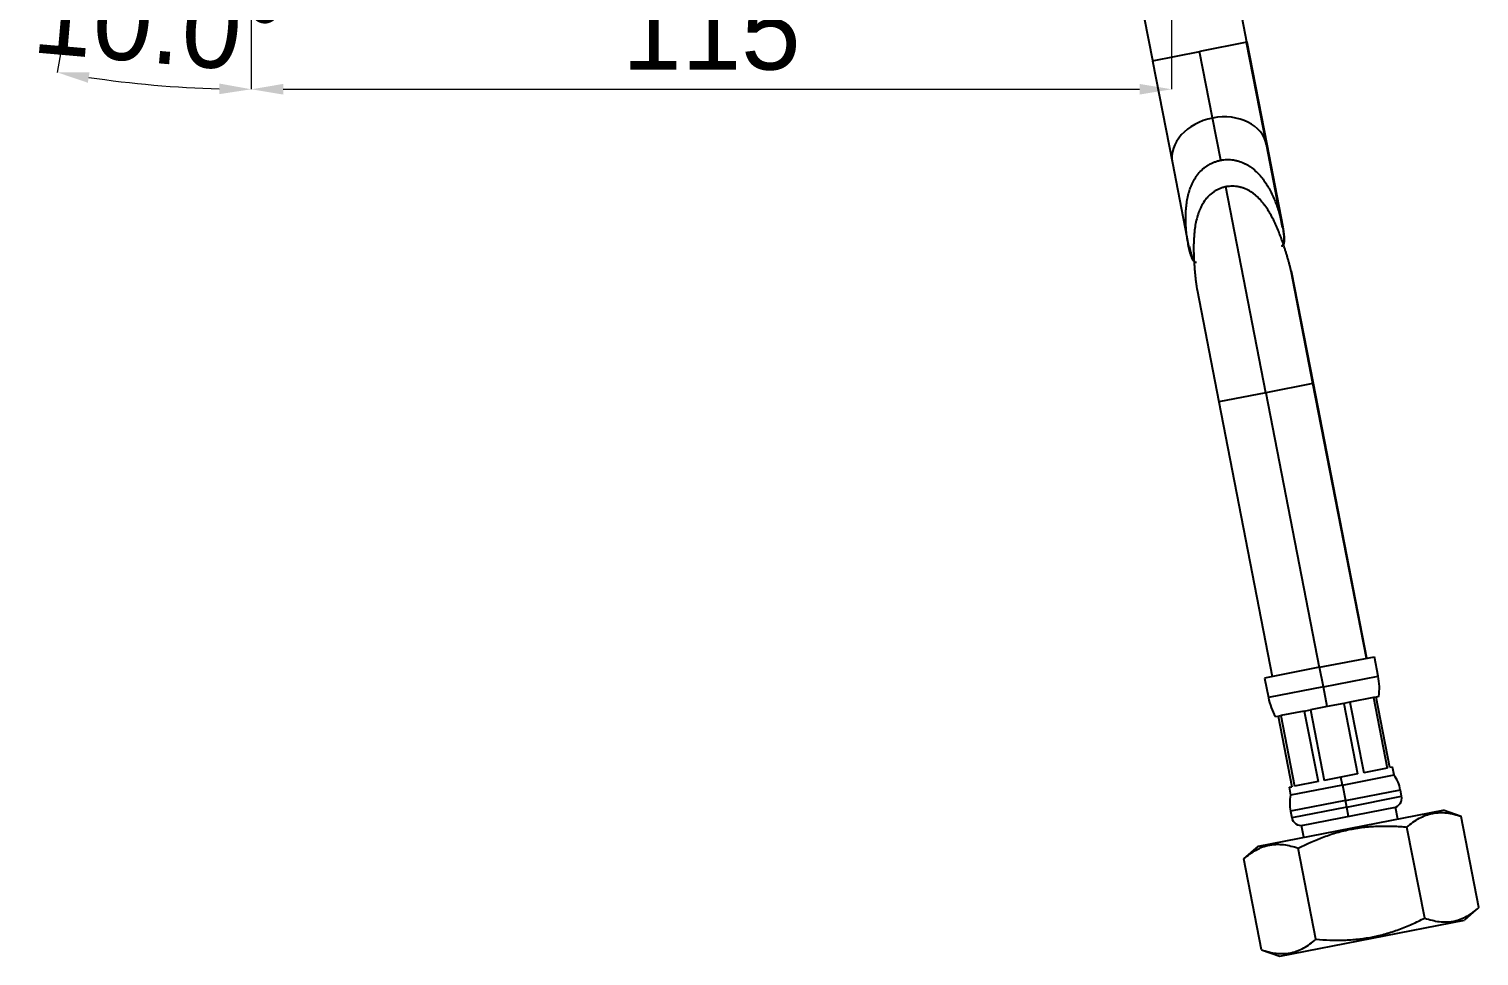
# Model space of a CAD drawing. Extents: x 1425 to 2779, y 0 to 992.
# Drawn here: x 2096.4 to 2277.8, y 179.2 to 295.1 of the extents above; entities that cross this region are included whole.
import ezdxf

# ---------------------------------------------------------------- set-up
doc = ezdxf.new("R2010")
doc.units = 0
doc.header["$LTSCALE"] = 10
doc.header["$MEASUREMENT"] = 0
doc.header["$PDMODE"] = 3
doc.header["$PDSIZE"] = -10
doc.layers.get('0').update_dxf_attribs({"linetype": 'CONTINUOUS'})
doc.layers.get('DEFPOINTS').update_dxf_attribs({"linetype": 'CONTINUOUS'})
doc.layers.add('1', color=7, linetype='CONTINUOUS')
doc.styles.add('Daelim Dimension', font='')
doc.styles.get('Daelim Dimension').set_extended_font_data('나눔고딕')
doc.dimstyles.new('DEFAULT', dxfattribs={"dimscale": 2, "dimtxt": 2, "dimasz": 2, "dimexe": 0, "dimexo": 2, "dimgap": 1, "dimtad": 1, "dimdec": 1, "dimzin": 9, "dimdsep": 46, "dimtxsty": 'Daelim Dimension', "dimcen": 0.5, "dimclrd": 252, "dimclre": 252, "dimclrt": 3, "dimadec": 1, "dimazin": 0, "dimtfac": 1, "dimtdec": 1, "dimtix": 1, "dimtmove": 0, "dimatfit": 3, "dimfxl": 1, "dimtolj": 1, "dimtzin": 1, "dimlwd": 9, "dimlwe": 9, "dimarcsym": 0})

# ---------------------------------------------------------------- blocks, each defined once
blk = doc.blocks.new('*D16')
at = {"color": 5, "lineweight": 9, "ltscale": 0.5, "transparency": 16777216}
for p, q in [((2124.17, 423.47), (2124.17, 287.59)), ((2239.34, 355.43), (2239.34, 287.59)), ((2128.17, 287.59), (2235.34, 287.59))]:
    blk.add_line(p, q, dxfattribs=at)
at = {"color": 5, "ltscale": 0.5, "transparency": 16777216}
for points in [[(2128.17, 288.26), (2128.17, 286.93), (2124.17, 287.59)], [(2235.34, 288.26), (2235.34, 286.93), (2239.34, 287.59)]]:
    blk.add_solid(points, dxfattribs=at)
at = {"layer": 'DEFPOINTS', "color": 0, "ltscale": 0.5, "transparency": 16777216}
for p in [(2124.17, 427.47), (2239.34, 359.43), (2239.34, 287.59)]:
    blk.add_point(p, dxfattribs=at)
at = {"color": 7, "lineweight": -3, "ltscale": 0.5, "transparency": 16777216, "insert": (2181.75, 294.98), "char_height": 10, "attachment_point": 5, "style": 'Daelim Dimension'}
blk.add_mtext('\\A1;115', dxfattribs=at)
blk = doc.blocks.new('*D18')
at = {"color": 5, "lineweight": 9, "ltscale": 0.5, "transparency": 16777216}
for p, q in [((2124.17, 420.64), (2124.17, 287.59)), ((2121.67, 413.31), (2099.88, 289.71))]:
    blk.add_line(p, q, dxfattribs=at)
blk.add_arc((2124.17, 427.47), 139.88, 261.6385, 268.3615, dxfattribs=at)
at = {"color": 5, "ltscale": 0.5, "transparency": 16777216}
for points in [[(2103.72, 288.41), (2103.94, 289.73), (2099.88, 289.71)], [(2120.18, 288.31), (2120.16, 286.98), (2124.17, 287.59)]]:
    blk.add_solid(points, dxfattribs=at)
at = {"layer": 'DEFPOINTS', "color": 0, "ltscale": 0.5, "transparency": 16777216}
for p in [(2127.8, 448.03), (2124.17, 427.47), (2124.17, 424.64), (2122.37, 417.25), (2107.93, 288.53)]:
    blk.add_point(p, dxfattribs=at)
at = {"color": 7, "lineweight": -3, "ltscale": 0.5, "transparency": 16777216, "insert": (2112.65, 295.78), "char_height": 10, "attachment_point": 5, "rotation": 355, "style": 'Daelim Dimension'}
blk.add_mtext('\\A1;10.0°', dxfattribs=at)

msp = doc.modelspace()

# ---------------------------------------------------------------- linework, layer by layer
at = {"layer": '1', "color": 7, "linetype": 'Continuous', "lineweight": -3}
for p, q in [((2236.98, 291.18), (2230.46, 324.71)), ((2248.76, 293.47), (2247.74, 298.71)), ((2236.95, 291.17), (2242.85, 292.32)), ((2244.46, 284), (2242.84, 292.32)), ((2248.76, 293.47), (2242.85, 292.32)), ((2251.22, 280.67), (2248.73, 293.46)), ((2248.79, 293.48), (2248.76, 293.47)), ((2251.28, 280.68), (2248.79, 293.48)), ((2236.95, 291.17), (2239.44, 278.38)), ((2245.48, 278.71), (2244.46, 284)), ((2253.23, 270.3), (2251.22, 280.67)), ((2253.29, 270.34), (2251.28, 280.68)), ((2239.44, 278.38), (2241.45, 268)), ((2251.14, 249.62), (2246.13, 275.39)), ((2257.03, 250.76), (2254.29, 264.83)), ((2257.09, 250.77), (2254.36, 264.84)), ((2242.52, 262.49), (2245.25, 248.47)), ((2257.03, 250.76), (2251.14, 249.62)), ((2257.09, 250.77), (2257.03, 250.76)), ((2263.71, 216.41), (2257.03, 250.76)), ((2263.77, 216.42), (2257.09, 250.77)), ((2251.14, 249.62), (2245.25, 248.47)), ((2251.14, 249.62), (2257.82, 215.26)), ((2245.25, 248.47), (2251.93, 214.12)), ((2257.85, 215.27), (2264.72, 216.6)), ((2265.2, 214.15), (2264.72, 216.6)), ((2257.85, 215.27), (2250.98, 213.93)), ((2258.33, 212.81), (2257.85, 215.27)), ((2258.33, 212.81), (2265.2, 214.15)), ((2250.98, 213.93), (2251.46, 211.48)), ((2258.33, 212.81), (2251.46, 211.48)), ((2258.8, 210.36), (2258.33, 212.81)), ((2260.89, 210.76), (2258.8, 210.36)), ((2261.66, 210.91), (2260.89, 210.76)), ((2260.89, 210.76), (2262.6, 201.93)), ((2264.62, 211.49), (2261.66, 210.91)), ((2261.66, 210.91), (2263.38, 202.08)), ((2264.94, 211.55), (2264.62, 211.49)), ((2264.62, 211.49), (2266.33, 202.65)), ((2265.28, 211.62), (2264.94, 211.55)), ((2266.66, 202.72), (2264.94, 211.55)), ((2252.32, 209.1), (2252.67, 209.17)), ((2252.67, 209.17), (2252.99, 209.23)), ((2252.67, 209.17), (2254.39, 200.33)), ((2255.94, 209.8), (2252.99, 209.23)), ((2252.99, 209.23), (2254.71, 200.39)), ((2255.94, 209.8), (2256.72, 209.95)), ((2255.94, 209.8), (2257.66, 200.97)), ((2258.8, 210.36), (2256.72, 209.95)), ((2256.72, 209.95), (2258.44, 201.12)), ((2260.52, 201.52), (2258.44, 201.12)), ((2262.6, 201.93), (2260.52, 201.52)), ((2260.71, 200.54), (2260.52, 201.52)), ((2260.71, 200.54), (2267.19, 201.8)), ((2266.33, 202.65), (2263.38, 202.08)), ((2267, 202.78), (2266.66, 202.72)), ((2267.19, 201.8), (2267, 202.78)), ((2254.04, 200.26), (2254.39, 200.33)), ((2254.04, 200.26), (2254.23, 199.28)), ((2260.71, 200.54), (2254.23, 199.28)), ((2257.66, 200.97), (2254.71, 200.39)), ((2260.71, 200.54), (2261.09, 198.62)), ((2261.09, 198.62), (2267.96, 199.95)), ((2268.12, 199.13), (2267.96, 199.95)), ((2261.09, 198.62), (2254.21, 197.28)), ((2261.25, 197.79), (2254.37, 196.46)), ((2261.25, 197.79), (2261.09, 198.62)), ((2261.25, 197.79), (2268.12, 199.13)), ((2261.47, 196.62), (2261.25, 197.79)), ((2250.2, 192.9), (2273.32, 197.39)), ((2254.21, 197.28), (2254.37, 196.46)), ((2255.58, 195.47), (2267.36, 197.76)), ((2267.65, 196.29), (2267.36, 197.76)), ((2275.59, 196.61), (2273.32, 197.39)), ((2277.8, 185.22), (2275.59, 196.61)), ((2255.87, 194), (2255.58, 195.47)), ((2271.01, 183.9), (2268.79, 195.29)), ((2248.39, 191.32), (2250.2, 192.9)), ((2257.4, 181.26), (2255.19, 192.64)), ((2250.6, 179.94), (2248.39, 191.32)), ((2277.8, 185.22), (2275.99, 183.65)), ((2252.87, 179.15), (2275.99, 183.65)), ((2250.6, 179.94), (2252.87, 179.15))]:
    msp.add_line(p, q, dxfattribs=at)
for centre, radius, start, end in [((2257.34, 212.62), 8, 352.8051, 11), ((2259.31, 213), 8, 191, 209.1949), ((2263.05, 199), 5, 11, 34.0739), ((2259.12, 198.24), 5, 167.9261, 191), ((2266.94, 198.9), 1.2, 281, 11), ((2255.55, 196.69), 1.2, 191, 281)]:
    msp.add_arc(centre, radius, start, end, dxfattribs=at)
for centre, start_param, end_param in [((2245.33, 279.52), 4.712389, 6.283185), ((2245.33, 279.52), 3.141593, 4.712389), ((2245.39, 279.54), 2.994723, 3.141593)]:
    msp.add_ellipse(centre, major_axis=(-5.89, -1.14), ratio=0.75908, start_param=start_param, end_param=end_param, dxfattribs=at)
for points, knots in [([(2242.45, 265.9), (2242.44, 265.9), (2242.44, 265.9), (2242.42, 265.9), (2242.41, 265.9), (2242.38, 265.9), (2242.37, 265.9), (2242.33, 265.91), (2242.3, 265.92), (2242.26, 265.94), (2242.25, 265.95), (2242.23, 265.96), (2242.22, 265.97), (2242.2, 265.98), (2242.2, 265.98), (2242.16, 266.01), (2242.14, 266.04), (2242.1, 266.1), (2242.08, 266.11), (2242.06, 266.15), (2242.04, 266.18), (2242.01, 266.24), (2241.98, 266.29), (2241.93, 266.38), (2241.91, 266.44), (2241.87, 266.52), (2241.86, 266.54), (2241.84, 266.6), (2241.83, 266.63), (2241.8, 266.71), (2241.78, 266.77), (2241.74, 266.89), (2241.72, 266.94), (2241.67, 267.12), (2241.63, 267.25), (2241.59, 267.4), (2241.58, 267.43), (2241.57, 267.5), (2241.56, 267.53), (2241.54, 267.62), (2241.52, 267.68), (2241.48, 267.87), (2241.45, 268), (2241.4, 268.26), (2241.38, 268.38), (2241.34, 268.64), (2241.32, 268.77), (2241.26, 269.15), (2241.23, 269.41), (2241.17, 269.93), (2241.15, 270.19), (2241.13, 270.59), (2241.12, 270.72), (2241.11, 270.91), (2241.11, 270.98), (2241.11, 271.11), (2241.1, 271.18), (2241.1, 271.5), (2241.1, 271.77), (2241.12, 272.29), (2241.14, 272.55), (2241.19, 273.07), (2241.22, 273.32), (2241.3, 273.84), (2241.36, 274.09), (2241.48, 274.6), (2241.55, 274.85), (2241.66, 275.16), (2241.68, 275.22), (2241.72, 275.32), (2241.73, 275.35), (2241.76, 275.41), (2241.82, 275.56), (2241.88, 275.71), (2242.05, 276.07), (2242.18, 276.3), (2242.39, 276.63), (2242.47, 276.74), (2242.59, 276.9), (2242.63, 276.95), (2242.71, 277.06), (2242.76, 277.11), (2242.97, 277.35), (2243.16, 277.54), (2243.46, 277.79), (2243.56, 277.87), (2243.73, 277.98), (2243.81, 278.04), (2243.89, 278.09), (2243.95, 278.12), (2243.98, 278.14), (2244.12, 278.22), (2244.36, 278.35), (2244.72, 278.5), (2244.97, 278.58), (2245.22, 278.66), (2245.35, 278.69), (2245.48, 278.71)], [0, 0, 0, 0, 0.003115, 0.003115, 0.009346, 0.009346, 0.015576, 0.015576, 0.028037, 0.028037, 0.034268, 0.034268, 0.037383, 0.037383, 0.040498, 0.040498, 0.052959, 0.052959, 0.05919, 0.05919, 0.065421, 0.065421, 0.077882, 0.077882, 0.090343, 0.090343, 0.096573, 0.096573, 0.102804, 0.102804, 0.115265, 0.115265, 0.127726, 0.127726, 0.152648, 0.152648, 0.158878, 0.158878, 0.165109, 0.165109, 0.17757, 0.17757, 0.202492, 0.202492, 0.227414, 0.227414, 0.252336, 0.252336, 0.302181, 0.302181, 0.352025, 0.352025, 0.376947, 0.376947, 0.389408, 0.389408, 0.401869, 0.401869, 0.451713, 0.451713, 0.501558, 0.501558, 0.551402, 0.551402, 0.601246, 0.601246, 0.65109, 0.65109, 0.663551, 0.663551, 0.669782, 0.669782, 0.676012, 0.700935, 0.700935, 0.750779, 0.750779, 0.775701, 0.775701, 0.788162, 0.788162, 0.800623, 0.800623, 0.850467, 0.850467, 0.875389, 0.875389, 0.88785, 0.894081, 0.894081, 0.900312, 0.900312, 0.925234, 0.950156, 0.975078, 0.975078, 1, 1, 1, 1]), ([(2245.48, 278.71), (2245.61, 278.74), (2245.75, 278.76), (2246.01, 278.79), (2246.27, 278.8), (2246.66, 278.8), (2246.93, 278.77), (2247.09, 278.75), (2247.13, 278.74), (2247.19, 278.73), (2247.29, 278.71), (2247.39, 278.69), (2247.58, 278.65), (2247.71, 278.61), (2248.08, 278.49), (2248.32, 278.39), (2248.59, 278.26), (2248.62, 278.24), (2248.68, 278.21), (2248.77, 278.16), (2248.97, 278.05), (2249.13, 277.94), (2249.45, 277.71), (2249.66, 277.54), (2249.9, 277.32), (2249.95, 277.27), (2250.04, 277.18), (2250.09, 277.14), (2250.23, 276.99), (2250.32, 276.9), (2250.58, 276.6), (2250.74, 276.39), (2251.05, 275.97), (2251.19, 275.75), (2251.4, 275.41), (2251.46, 275.3), (2251.56, 275.12), (2251.59, 275.07), (2251.65, 274.95), (2251.68, 274.89), (2251.84, 274.6), (2251.95, 274.36), (2252.16, 273.88), (2252.26, 273.64), (2252.45, 273.15), (2252.54, 272.91), (2252.7, 272.41), (2252.78, 272.16), (2252.92, 271.66), (2252.99, 271.41), (2253.08, 271.02), (2253.11, 270.9), (2253.15, 270.7), (2253.16, 270.64), (2253.19, 270.51), (2253.2, 270.45), (2253.24, 270.25), (2253.26, 270.13), (2253.3, 269.87), (2253.32, 269.74), (2253.35, 269.55), (2253.35, 269.49), (2253.37, 269.36), (2253.37, 269.3), (2253.38, 269.17), (2253.39, 269.11), (2253.39, 268.99), (2253.4, 268.93), (2253.4, 268.81), (2253.4, 268.75), (2253.4, 268.66), (2253.4, 268.64), (2253.39, 268.58), (2253.39, 268.55), (2253.38, 268.47), (2253.38, 268.42), (2253.37, 268.36), (2253.36, 268.35), (2253.36, 268.32), (2253.36, 268.31), (2253.35, 268.28), (2253.34, 268.26), (2253.32, 268.2), (2253.31, 268.16), (2253.29, 268.11), (2253.28, 268.1), (2253.26, 268.07), (2253.25, 268.06), (2253.22, 268.03), (2253.2, 268.01), (2253.15, 267.99), (2253.13, 267.98), (2253.1, 267.97), (2253.1, 267.97), (2253.09, 267.97)], [0, 0, 0, 0, 0.024977, 0.024977, 0.049954, 0.074931, 0.099908, 0.099908, 0.106152, 0.106152, 0.112396, 0.124884, 0.124884, 0.149861, 0.149861, 0.199815, 0.199815, 0.206059, 0.206059, 0.212304, 0.224792, 0.249769, 0.249769, 0.299723, 0.299723, 0.312211, 0.312211, 0.3247, 0.3247, 0.349677, 0.349677, 0.39963, 0.39963, 0.449584, 0.449584, 0.474561, 0.474561, 0.487049, 0.487049, 0.499538, 0.499538, 0.549492, 0.549492, 0.599446, 0.599446, 0.649399, 0.649399, 0.699353, 0.699353, 0.749307, 0.749307, 0.774284, 0.774284, 0.786772, 0.786772, 0.799261, 0.799261, 0.824238, 0.824238, 0.849214, 0.849214, 0.861703, 0.861703, 0.874191, 0.874191, 0.88668, 0.88668, 0.899168, 0.899168, 0.911657, 0.911657, 0.917901, 0.917901, 0.924145, 0.924145, 0.936634, 0.936634, 0.939756, 0.939756, 0.942878, 0.942878, 0.949122, 0.949122, 0.961611, 0.961611, 0.967855, 0.967855, 0.974099, 0.974099, 0.986587, 0.986587, 0.999076, 0.999076, 1, 1, 1, 1]), ([(2246.13, 275.39), (2245.99, 275.36), (2245.86, 275.33), (2245.6, 275.25), (2245.47, 275.2), (2245.22, 275.1), (2245.09, 275.04), (2244.91, 274.95), (2244.85, 274.91), (2244.73, 274.84), (2244.67, 274.8), (2244.39, 274.61), (2244.18, 274.44), (2243.88, 274.15), (2243.79, 274.05), (2243.66, 273.89), (2243.61, 273.84), (2243.53, 273.73), (2243.49, 273.67), (2243.29, 273.39), (2243.15, 273.16), (2242.97, 272.79), (2242.91, 272.66), (2242.85, 272.51), (2242.83, 272.47), (2242.81, 272.41), (2242.79, 272.38), (2242.76, 272.28), (2242.73, 272.22), (2242.62, 271.89), (2242.54, 271.63), (2242.41, 271.1), (2242.35, 270.84), (2242.26, 270.3), (2242.22, 270.03), (2242.19, 269.69), (2242.18, 269.62), (2242.17, 269.48), (2242.16, 269.42), (2242.15, 269.21), (2242.14, 269.07), (2242.11, 268.66), (2242.1, 268.39), (2242.09, 267.84), (2242.09, 267.57), (2242.1, 267.02), (2242.11, 266.75), (2242.13, 266.34), (2242.14, 266.2), (2242.15, 265.93), (2242.16, 265.79), (2242.18, 265.52), (2242.19, 265.38), (2242.21, 265.11), (2242.22, 264.97), (2242.25, 264.7), (2242.26, 264.57), (2242.28, 264.29), (2242.3, 264.16), (2242.32, 263.95), (2242.33, 263.89), (2242.34, 263.75), (2242.35, 263.69), (2242.37, 263.55), (2242.37, 263.49), (2242.39, 263.35), (2242.4, 263.29), (2242.42, 263.16), (2242.43, 263.09), (2242.44, 262.97), (2242.45, 262.91), (2242.47, 262.81), (2242.47, 262.78), (2242.48, 262.72), (2242.49, 262.69), (2242.5, 262.61), (2242.51, 262.55), (2242.53, 262.48), (2242.53, 262.47), (2242.53, 262.45)], [0, 0, 0, 0, 0.027649, 0.027649, 0.055298, 0.055298, 0.082946, 0.082946, 0.096771, 0.096771, 0.110595, 0.110595, 0.165893, 0.165893, 0.193541, 0.193541, 0.207366, 0.207366, 0.22119, 0.22119, 0.276488, 0.276488, 0.304136, 0.304136, 0.311048, 0.311048, 0.317961, 0.317961, 0.331785, 0.331785, 0.387083, 0.387083, 0.44238, 0.44238, 0.497678, 0.497678, 0.511502, 0.511502, 0.525326, 0.525326, 0.552975, 0.552975, 0.608273, 0.608273, 0.66357, 0.66357, 0.718868, 0.718868, 0.746516, 0.746516, 0.774165, 0.774165, 0.801814, 0.801814, 0.829463, 0.829463, 0.857111, 0.857111, 0.88476, 0.88476, 0.898584, 0.898584, 0.912409, 0.912409, 0.926233, 0.926233, 0.940058, 0.940058, 0.953882, 0.953882, 0.967706, 0.967706, 0.974618, 0.974618, 0.981531, 0.981531, 0.995355, 0.995355, 1, 1, 1, 1]), ([(2254.3, 264.81), (2254.29, 264.86), (2254.28, 264.92), (2254.25, 265.03), (2254.24, 265.09), (2254.21, 265.21), (2254.2, 265.27), (2254.16, 265.4), (2254.15, 265.46), (2254.12, 265.59), (2254.1, 265.65), (2254.06, 265.78), (2254.05, 265.85), (2254.01, 265.98), (2253.99, 266.04), (2253.96, 266.17), (2253.94, 266.24), (2253.88, 266.44), (2253.84, 266.57), (2253.77, 266.83), (2253.73, 266.96), (2253.65, 267.22), (2253.61, 267.35), (2253.52, 267.61), (2253.48, 267.74), (2253.35, 268.13), (2253.27, 268.39), (2253.08, 268.9), (2252.99, 269.16), (2252.79, 269.67), (2252.69, 269.92), (2252.53, 270.3), (2252.48, 270.42), (2252.39, 270.61), (2252.37, 270.67), (2252.31, 270.79), (2252.28, 270.86), (2252.13, 271.17), (2252.01, 271.41), (2251.75, 271.89), (2251.62, 272.13), (2251.33, 272.59), (2251.18, 272.82), (2250.94, 273.15), (2250.86, 273.26), (2250.73, 273.42), (2250.68, 273.47), (2250.6, 273.58), (2250.55, 273.63), (2250.32, 273.88), (2250.13, 274.08), (2249.82, 274.35), (2249.72, 274.43), (2249.55, 274.56), (2249.5, 274.6), (2249.41, 274.66), (2249.39, 274.68), (2249.33, 274.72), (2249.07, 274.89), (2248.8, 275.03), (2248.42, 275.19), (2248.29, 275.23), (2248.13, 275.29), (2248.1, 275.3), (2248.03, 275.31), (2248, 275.32), (2247.9, 275.35), (2247.83, 275.36), (2247.63, 275.41), (2247.49, 275.43), (2247.22, 275.46), (2247.09, 275.46), (2246.81, 275.47), (2246.68, 275.46), (2246.51, 275.44), (2246.47, 275.44), (2246.4, 275.43), (2246.3, 275.42), (2246.2, 275.4), (2246.13, 275.39)], [0, 0, 0, 0, 0.01345, 0.01345, 0.027345, 0.027345, 0.041241, 0.041241, 0.055136, 0.055136, 0.069031, 0.069031, 0.082926, 0.082926, 0.096821, 0.096821, 0.110716, 0.110716, 0.138506, 0.138506, 0.166296, 0.166296, 0.194086, 0.194086, 0.221876, 0.221876, 0.277457, 0.277457, 0.333037, 0.333037, 0.388617, 0.388617, 0.416407, 0.416407, 0.430302, 0.430302, 0.444197, 0.444197, 0.499778, 0.499778, 0.555358, 0.555358, 0.610938, 0.610938, 0.638728, 0.638728, 0.652623, 0.652623, 0.666518, 0.666518, 0.722099, 0.722099, 0.749889, 0.749889, 0.763784, 0.763784, 0.770731, 0.770731, 0.777679, 0.833259, 0.833259, 0.861049, 0.861049, 0.867997, 0.867997, 0.874944, 0.874944, 0.888839, 0.888839, 0.91663, 0.91663, 0.94442, 0.94442, 0.97221, 0.97221, 0.979157, 0.979157, 0.986105, 1, 1, 1, 1]), ([(2253.16, 267.98), (2253.17, 267.99), (2253.17, 267.99), (2253.19, 267.99), (2253.2, 268), (2253.23, 268.01), (2253.24, 268.01), (2253.27, 268.03), (2253.29, 268.05), (2253.32, 268.09), (2253.33, 268.1), (2253.35, 268.12), (2253.35, 268.13), (2253.36, 268.15), (2253.36, 268.15), (2253.38, 268.19), (2253.4, 268.23), (2253.41, 268.3), (2253.42, 268.32), (2253.43, 268.36), (2253.43, 268.39), (2253.44, 268.46), (2253.45, 268.52), (2253.46, 268.62), (2253.46, 268.68), (2253.46, 268.77), (2253.46, 268.8), (2253.46, 268.86), (2253.46, 268.89), (2253.46, 268.98), (2253.46, 269.04), (2253.45, 269.16), (2253.44, 269.22), (2253.43, 269.41), (2253.41, 269.54), (2253.39, 269.7), (2253.39, 269.73), (2253.38, 269.79), (2253.37, 269.82), (2253.36, 269.92), (2253.35, 269.98), (2253.33, 270.12), (2253.32, 270.19), (2253.3, 270.26)], [0, 0, 0, 0, 0.016252, 0.016252, 0.048758, 0.048758, 0.081264, 0.081264, 0.146275, 0.146275, 0.17878, 0.17878, 0.195033, 0.195033, 0.211286, 0.211286, 0.276297, 0.276297, 0.308802, 0.308802, 0.341308, 0.341308, 0.406319, 0.406319, 0.47133, 0.47133, 0.503835, 0.503835, 0.536341, 0.536341, 0.601352, 0.601352, 0.666363, 0.666363, 0.796385, 0.796385, 0.828891, 0.828891, 0.861396, 0.861396, 0.926407, 0.926407, 1, 1, 1, 1]), ([(2241.54, 267.9), (2241.55, 267.84), (2241.57, 267.78), (2241.61, 267.6), (2241.64, 267.47), (2241.69, 267.28), (2241.71, 267.22), (2241.74, 267.1), (2241.76, 267.04), (2241.8, 266.92), (2241.82, 266.86), (2241.85, 266.75), (2241.88, 266.69), (2241.92, 266.58), (2241.94, 266.52), (2241.97, 266.44), (2241.99, 266.42), (2242.01, 266.37), (2242.02, 266.34), (2242.06, 266.27), (2242.08, 266.23), (2242.12, 266.17), (2242.12, 266.16), (2242.13, 266.15), (2242.14, 266.14), (2242.14, 266.13)], [0, 0, 0, 0, 0.089679, 0.089679, 0.282953, 0.282953, 0.37959, 0.37959, 0.476227, 0.476227, 0.572864, 0.572864, 0.669501, 0.669501, 0.766138, 0.766138, 0.814457, 0.814457, 0.862775, 0.862775, 0.959412, 0.959412, 0.983571, 0.983571, 1, 1, 1, 1]), ([(2268.79, 195.29), (2269.29, 195.72), (2269.79, 196.09), (2270.59, 196.53), (2270.86, 196.65), (2271.41, 196.86), (2271.69, 196.94), (2272.05, 197.01), (2272.13, 197.03), (2272.23, 197.04), (2272.27, 197.05), (2272.34, 197.06), (2272.53, 197.08), (2272.71, 197.09), (2273.16, 197.1), (2273.46, 197.09), (2274.06, 197.01), (2274.36, 196.96), (2274.97, 196.81), (2275.28, 196.72), (2275.59, 196.61)], [0, 0, 0, 0, 0.25, 0.25, 0.375, 0.375, 0.5, 0.5, 0.53125, 0.53125, 0.546875, 0.546875, 0.5625, 0.625, 0.625, 0.75, 0.75, 0.875, 0.875, 1, 1, 1, 1]), ([(2255.19, 192.64), (2256.24, 193.18), (2257.3, 193.66), (2258.95, 194.26), (2259.5, 194.45), (2260.62, 194.76), (2261.19, 194.9), (2261.92, 195.04), (2262.06, 195.07), (2262.28, 195.11), (2262.35, 195.12), (2262.5, 195.14), (2262.86, 195.2), (2263.23, 195.25), (2264.1, 195.34), (2264.69, 195.38), (2265.86, 195.42), (2266.45, 195.42), (2267.62, 195.38), (2268.2, 195.34), (2268.79, 195.29)], [0, 0, 0, 0, 0.25, 0.25, 0.375, 0.375, 0.5, 0.5, 0.53125, 0.53125, 0.546875, 0.546875, 0.5625, 0.625, 0.625, 0.75, 0.75, 0.875, 0.875, 1, 1, 1, 1]), ([(2248.39, 191.32), (2248.88, 191.75), (2249.39, 192.12), (2250.18, 192.56), (2250.45, 192.69), (2251.01, 192.9), (2251.29, 192.98), (2251.65, 193.05), (2251.72, 193.06), (2251.83, 193.08), (2251.87, 193.08), (2251.94, 193.09), (2252.13, 193.11), (2252.31, 193.12), (2252.75, 193.14), (2253.05, 193.12), (2253.66, 193.05), (2253.96, 192.99), (2254.57, 192.84), (2254.88, 192.75), (2255.19, 192.64)], [0, 0, 0, 0, 0.25, 0.25, 0.375, 0.375, 0.5, 0.5, 0.53125, 0.53125, 0.546875, 0.546875, 0.5625, 0.625, 0.625, 0.75, 0.75, 0.875, 0.875, 1, 1, 1, 1]), ([(2271.01, 183.9), (2271.62, 183.69), (2272.23, 183.53), (2273.13, 183.42), (2273.43, 183.41), (2274.02, 183.42), (2274.31, 183.45), (2274.67, 183.52), (2274.75, 183.54), (2274.85, 183.56), (2274.89, 183.57), (2274.96, 183.59), (2275.14, 183.64), (2275.32, 183.7), (2275.73, 183.85), (2276, 183.98), (2276.54, 184.27), (2276.8, 184.44), (2277.31, 184.81), (2277.56, 185.01), (2277.8, 185.22)], [0, 0, 0, 0, 0.25, 0.25, 0.375, 0.375, 0.5, 0.5, 0.53125, 0.53125, 0.546875, 0.546875, 0.5625, 0.625, 0.625, 0.75, 0.75, 0.875, 0.875, 1, 1, 1, 1]), ([(2257.4, 181.26), (2258.57, 181.15), (2259.74, 181.11), (2261.49, 181.16), (2262.07, 181.2), (2263.24, 181.33), (2263.82, 181.41), (2264.54, 181.55), (2264.68, 181.58), (2264.9, 181.63), (2264.97, 181.65), (2265.12, 181.68), (2265.48, 181.76), (2265.83, 181.85), (2266.68, 182.09), (2267.24, 182.28), (2268.34, 182.68), (2268.88, 182.9), (2269.95, 183.38), (2270.48, 183.63), (2271.01, 183.9)], [0, 0, 0, 0, 0.25, 0.25, 0.375, 0.375, 0.5, 0.5, 0.53125, 0.53125, 0.546875, 0.546875, 0.5625, 0.625, 0.625, 0.75, 0.75, 0.875, 0.875, 1, 1, 1, 1]), ([(2250.6, 179.94), (2251.22, 179.72), (2251.83, 179.57), (2252.73, 179.46), (2253.03, 179.44), (2253.62, 179.46), (2253.91, 179.49), (2254.27, 179.56), (2254.34, 179.57), (2254.45, 179.6), (2254.49, 179.61), (2254.56, 179.63), (2254.74, 179.67), (2254.91, 179.73), (2255.33, 179.89), (2255.6, 180.01), (2256.13, 180.31), (2256.39, 180.47), (2256.9, 180.84), (2257.15, 181.04), (2257.4, 181.26)], [0, 0, 0, 0, 0.25, 0.25, 0.375, 0.375, 0.5, 0.5, 0.53125, 0.53125, 0.546875, 0.546875, 0.5625, 0.625, 0.625, 0.75, 0.75, 0.875, 0.875, 1, 1, 1, 1])]:
    msp.add_open_spline(points, degree=3, knots=knots, dxfattribs=at)

# ---------------------------------------------------------------- dimensions: what is measured, and where the dimension line sits
at = {"color": 5, "lineweight": -3, "ltscale": 0.5}
dim = msp.add_angular_dim_2l(base=(2107.93, 288.53), line1=((2127.8, 448.03), (2122.37, 417.25)), line2=((2124.17, 427.47), (2124.17, 424.64)), dimstyle='DEFAULT', override={"dimtxt": 5, "dimclrd": 5, "dimclre": 5, "dimclrt": 7}, dxfattribs=at)
dim.commit()
dim.dimension.update_dxf_attribs({"geometry": '*D18', "text_midpoint": (2112.65, 295.78)})
dim = msp.add_linear_dim(base=(2239.34, 287.59), p1=(2124.17, 427.47), p2=(2239.34, 359.43), text='115', dimstyle='DEFAULT', override={"dimtxt": 5, "dimclrd": 5, "dimclre": 5, "dimclrt": 7}, dxfattribs=at)
dim.commit()
dim.dimension.update_dxf_attribs({"geometry": '*D16', "text_midpoint": (2181.75, 294.98)})

doc.saveas('drawing.dxf')
